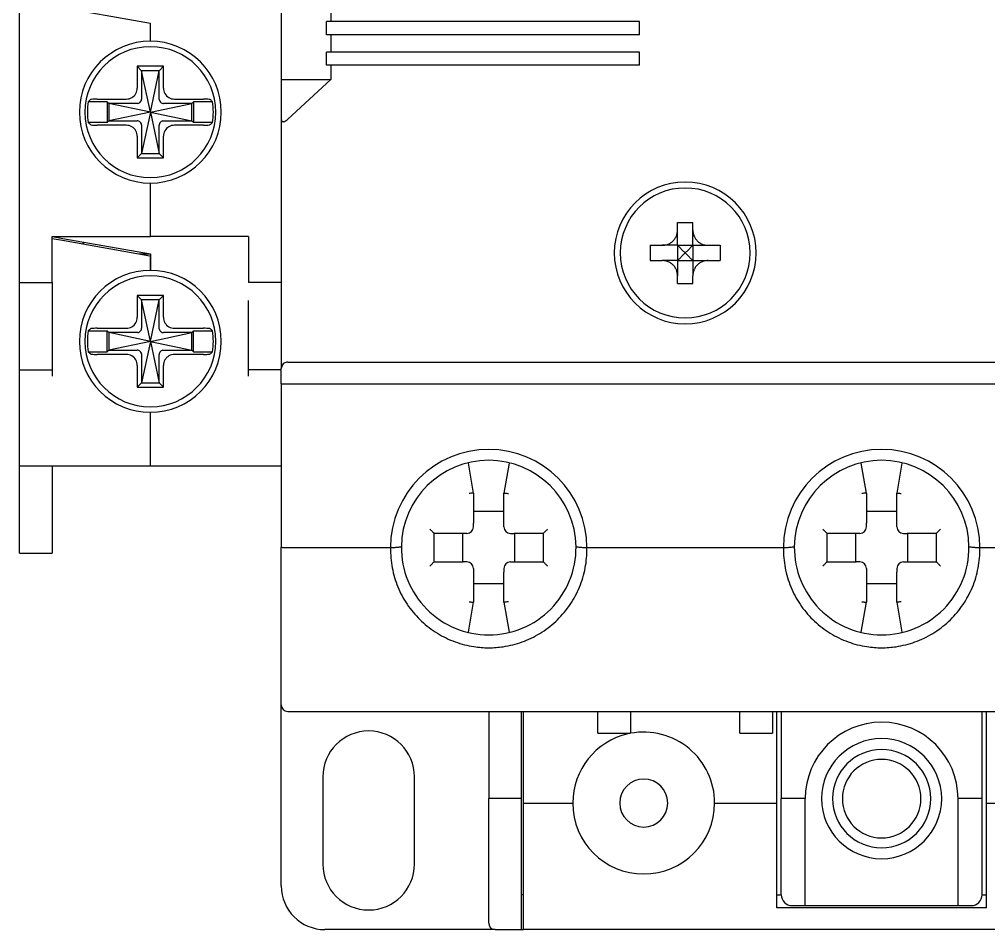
# Model space of a CAD drawing. Header units: millimetres. Extents: x 0 to 3804, y 0 to 2690.
# Drawn here: x 2091.45 to 2135.85, y 1877.71 to 1919.41 of the extents above; entities that cross this region are included whole.
import ezdxf

# ---------------------------------------------------------------- set-up
doc = ezdxf.new("R2010")
doc.units = ezdxf.units.MM
doc.linetypes.add('HIDDEN', pattern=[9.525, 6.35, -3.175])
doc.layers.add('도면층1', color=3, linetype='Continuous')
doc.layers.add('도면층2', color=3, linetype='HIDDEN')

msp = doc.modelspace()

# ---------------------------------------------------------------- linework, layer by layer
at = {"color": 7, "linetype": 'Continuous'}
for p, q in [((2105.711, 1920.105), (2105.711, 1919.305)), ((2119.848, 1919.305), (2105.511, 1919.305)), ((2105.511, 1918.705), (2105.511, 1919.305)), ((2119.848, 1918.705), (2119.848, 1919.305)), ((2119.848, 1918.705), (2105.511, 1918.705)), ((2105.711, 1918.705), (2105.711, 1917.905)), ((2119.848, 1917.905), (2105.511, 1917.905)), ((2105.511, 1917.305), (2105.511, 1917.905)), ((2119.848, 1917.305), (2119.848, 1917.905)), ((2119.848, 1917.305), (2105.511, 1917.305)), ((2105.711, 1917.305), (2105.711, 1916.655)), ((2103.448, 1916.655), (2105.711, 1916.655)), ((2105.711, 1916.655), (2103.748, 1914.834)), ((2121.598, 1910.105), (2122.298, 1910.105)), ((2121.598, 1909.755), (2121.598, 1910.105)), ((2122.298, 1909.755), (2122.298, 1910.105)), ((2121.598, 1909.055), (2121.598, 1909.755)), ((2122.298, 1909.055), (2122.298, 1909.755)), ((2120.348, 1909.055), (2120.898, 1909.055)), ((2120.348, 1909.055), (2120.348, 1908.355)), ((2121.598, 1909.055), (2120.898, 1909.055)), ((2121.598, 1909.055), (2122.298, 1909.055)), ((2121.598, 1909.055), (2121.598, 1908.355)), ((2122.298, 1909.055), (2122.998, 1909.055)), ((2122.298, 1909.055), (2122.298, 1908.355)), ((2122.998, 1909.055), (2123.548, 1909.055)), ((2123.548, 1909.055), (2123.548, 1908.355)), ((2120.348, 1908.355), (2120.898, 1908.355)), ((2121.598, 1908.355), (2120.898, 1908.355)), ((2121.598, 1908.355), (2122.298, 1908.355)), ((2121.598, 1908.355), (2121.598, 1907.655)), ((2122.298, 1908.355), (2122.298, 1907.655)), ((2122.298, 1908.355), (2122.998, 1908.355)), ((2122.998, 1908.355), (2123.548, 1908.355)), ((2121.598, 1907.305), (2121.598, 1907.655)), ((2122.298, 1907.305), (2122.298, 1907.655)), ((2121.598, 1907.305), (2122.298, 1907.305))]:
    msp.add_line(p, q, dxfattribs=at)
for radius, start, end in [(3.25, 0, 180), (2.975, 0, 180), (3.25, 180, 0), (2.975, 180, 0)]:
    msp.add_arc((2121.948, 1908.705), radius, start, end, dxfattribs=at)
for points, knots in [([(2103.448, 1914.834), (2103.448, 1914.813), (2103.452, 1914.775), (2103.485, 1914.726), (2103.543, 1914.714), (2103.607, 1914.732), (2103.678, 1914.773), (2103.724, 1914.812), (2103.748, 1914.834)], [0, 0, 0, 0, 0.062268, 0.1126696, 0.1635, 0.2276367, 0.309919, 0.4079756, 0.4079756, 0.4079756, 0.4079756]), ([(2120.898, 1909.055), (2120.952, 1909.055), (2121.059, 1909.067), (2121.209, 1909.119), (2121.342, 1909.202), (2121.452, 1909.312), (2121.535, 1909.445), (2121.587, 1909.595), (2121.598, 1909.702), (2121.598, 1909.755)], [0, 0, 0, 0, 0.161022, 0.318559, 0.472641, 0.627515, 0.781598, 0.939134, 1.100156, 1.100156, 1.100156, 1.100156]), ([(2122.298, 1909.755), (2122.298, 1909.702), (2122.31, 1909.595), (2122.362, 1909.445), (2122.445, 1909.312), (2122.555, 1909.202), (2122.688, 1909.119), (2122.838, 1909.067), (2122.945, 1909.055), (2122.998, 1909.055)], [0, 0, 0, 0, 0.161022, 0.318559, 0.472641, 0.627515, 0.781598, 0.939134, 1.100156, 1.100156, 1.100156, 1.100156]), ([(2121.598, 1909.055), (2121.636, 1909.017), (2121.714, 1908.94), (2121.83, 1908.823), (2121.909, 1908.745), (2121.948, 1908.705)], [0, 0, 0, 0, 0.1618825, 0.327047, 0.4949747, 0.4949747, 0.4949747, 0.4949747]), ([(2121.948, 1908.705), (2121.988, 1908.745), (2122.066, 1908.823), (2122.183, 1908.94), (2122.26, 1909.017), (2122.298, 1909.055)], [0, 0, 0, 0, 0.1679429, 0.3331074, 0.4949747, 0.4949747, 0.4949747, 0.4949747]), ([(2121.598, 1907.655), (2121.598, 1907.709), (2121.587, 1907.816), (2121.535, 1907.966), (2121.452, 1908.099), (2121.342, 1908.209), (2121.209, 1908.292), (2121.059, 1908.344), (2120.952, 1908.355), (2120.898, 1908.355)], [0, 0, 0, 0, 0.161022, 0.318559, 0.472641, 0.627515, 0.781598, 0.939134, 1.100156, 1.100156, 1.100156, 1.100156]), ([(2121.948, 1908.705), (2121.909, 1908.666), (2121.83, 1908.587), (2121.714, 1908.471), (2121.636, 1908.394), (2121.598, 1908.355)], [0, 0, 0, 0, 0.1679277, 0.3330923, 0.4949747, 0.4949747, 0.4949747, 0.4949747]), ([(2122.298, 1908.355), (2122.26, 1908.394), (2122.183, 1908.471), (2122.066, 1908.587), (2121.988, 1908.666), (2121.948, 1908.705)], [0, 0, 0, 0, 0.1618624, 0.3270268, 0.4949747, 0.4949747, 0.4949747, 0.4949747]), ([(2122.998, 1908.355), (2122.945, 1908.355), (2122.838, 1908.344), (2122.688, 1908.292), (2122.555, 1908.209), (2122.445, 1908.099), (2122.362, 1907.966), (2122.31, 1907.816), (2122.298, 1907.709), (2122.298, 1907.655)], [0, 0, 0, 0, 0.161022, 0.318559, 0.472641, 0.627515, 0.781598, 0.939134, 1.100156, 1.100156, 1.100156, 1.100156])]:
    msp.add_open_spline(points, degree=3, knots=knots, dxfattribs=at)
at = {"layer": '도면층1', "color": 7, "linetype": 'Continuous'}
for p, q in [((2091.448, 1907.355), (2091.448, 1954.055)), ((2103.448, 1942.705), (2103.448, 1918.705)), ((2097.448, 1919.212), (2092.948, 1920.005)), ((2097.448, 1919.212), (2092.948, 1920.005)), ((2097.448, 1918.405), (2097.448, 1919.212)), ((2097.448, 1918.405), (2097.448, 1919.212)), ((2103.448, 1918.705), (2103.448, 1917.032)), ((2097.048, 1917.055), (2096.848, 1917.255)), ((2096.848, 1917.255), (2096.848, 1916.26)), ((2098.048, 1917.255), (2096.848, 1917.255)), ((2097.848, 1917.055), (2098.048, 1917.255)), ((2098.048, 1916.26), (2098.048, 1917.255)), ((2097.448, 1915.155), (2097.048, 1917.055)), ((2097.848, 1917.055), (2097.048, 1917.055)), ((2097.048, 1917.055), (2097.048, 1915.757)), ((2097.448, 1915.155), (2097.848, 1917.055)), ((2097.848, 1915.757), (2097.848, 1917.055)), ((2103.448, 1917.032), (2103.448, 1903.405)), ((2095.468, 1915.635), (2094.602, 1915.635)), ((2095.015, 1915.755), (2096.343, 1915.755)), ((2095.468, 1915.635), (2095.468, 1914.675)), ((2095.548, 1915.555), (2095.468, 1915.635)), ((2097.448, 1915.155), (2095.548, 1915.555)), ((2096.846, 1915.555), (2095.548, 1915.555)), ((2095.548, 1915.555), (2095.548, 1914.755)), ((2097.448, 1915.155), (2099.348, 1915.555)), ((2099.348, 1915.555), (2098.05, 1915.555)), ((2098.553, 1915.755), (2099.882, 1915.755)), ((2099.348, 1915.555), (2099.428, 1915.635)), ((2099.348, 1914.755), (2099.348, 1915.555)), ((2100.294, 1915.635), (2099.428, 1915.635)), ((2099.428, 1915.635), (2099.428, 1914.675)), ((2097.448, 1915.155), (2095.548, 1914.755)), ((2097.448, 1915.155), (2097.048, 1913.255)), ((2097.448, 1915.155), (2097.848, 1913.255)), ((2097.448, 1915.155), (2099.348, 1914.755)), ((2095.468, 1914.675), (2094.602, 1914.675)), ((2096.343, 1914.555), (2095.015, 1914.555)), ((2095.548, 1914.755), (2095.468, 1914.675)), ((2095.548, 1914.755), (2096.846, 1914.755)), ((2097.048, 1914.553), (2097.048, 1913.255)), ((2097.848, 1913.255), (2097.848, 1914.553)), ((2098.05, 1914.755), (2099.348, 1914.755)), ((2099.882, 1914.555), (2098.553, 1914.555)), ((2099.348, 1914.755), (2099.428, 1914.675)), ((2100.294, 1914.675), (2099.428, 1914.675)), ((2096.848, 1914.05), (2096.848, 1913.055)), ((2098.048, 1913.055), (2098.048, 1914.05)), ((2097.048, 1913.255), (2096.848, 1913.055)), ((2097.048, 1913.255), (2097.848, 1913.255)), ((2097.848, 1913.255), (2098.048, 1913.055)), ((2096.848, 1913.055), (2098.048, 1913.055)), ((2097.448, 1909.455), (2097.448, 1911.905)), ((2097.448, 1909.455), (2097.448, 1911.905)), ((2121.598, 1909.755), (2121.598, 1910.105)), ((2121.598, 1910.105), (2122.298, 1910.105)), ((2122.298, 1909.755), (2122.298, 1910.105)), ((2121.598, 1909.055), (2121.598, 1909.755)), ((2122.298, 1909.055), (2122.298, 1909.755)), ((2092.948, 1909.455), (2097.448, 1909.455)), ((2092.948, 1907.355), (2092.948, 1909.455)), ((2093.416, 1909.273), (2092.948, 1909.355)), ((2092.965, 1909.452), (2093.433, 1909.37)), ((2097.431, 1908.565), (2093.416, 1909.273)), ((2093.433, 1909.37), (2097.448, 1908.662)), ((2101.948, 1909.455), (2097.448, 1909.455)), ((2120.348, 1909.055), (2120.348, 1908.355)), ((2120.348, 1909.055), (2120.898, 1909.055)), ((2121.598, 1909.055), (2120.898, 1909.055)), ((2121.598, 1909.055), (2121.598, 1908.355)), ((2121.598, 1909.055), (2122.298, 1909.055)), ((2122.298, 1909.055), (2122.998, 1909.055)), ((2122.298, 1909.055), (2122.298, 1908.355)), ((2122.998, 1909.055), (2123.548, 1909.055)), ((2123.548, 1909.055), (2123.548, 1908.355)), ((2097.448, 1908.655), (2096.918, 1908.655)), ((2097.448, 1908.562), (2097.431, 1908.565)), ((2097.448, 1908.662), (2097.448, 1908.562)), ((2097.448, 1908.562), (2097.448, 1907.905)), ((2097.448, 1907.905), (2097.448, 1908.562)), ((2120.348, 1908.355), (2120.898, 1908.355)), ((2121.598, 1908.355), (2120.898, 1908.355)), ((2121.598, 1908.355), (2121.598, 1907.655)), ((2121.598, 1908.355), (2122.298, 1908.355)), ((2122.298, 1908.355), (2122.998, 1908.355)), ((2122.298, 1908.355), (2122.298, 1907.655)), ((2122.998, 1908.355), (2123.548, 1908.355)), ((2121.598, 1907.305), (2121.598, 1907.655)), ((2122.298, 1907.305), (2122.298, 1907.655)), ((2091.448, 1903.355), (2091.448, 1907.355)), ((2091.448, 1907.355), (2092.948, 1907.355)), ((2092.948, 1907.355), (2092.948, 1903.355)), ((2121.598, 1907.305), (2122.298, 1907.305)), ((2096.848, 1906.755), (2096.848, 1905.76)), ((2097.048, 1906.555), (2096.848, 1906.755)), ((2098.048, 1906.755), (2096.848, 1906.755)), ((2097.448, 1904.655), (2097.048, 1906.555)), ((2097.048, 1906.555), (2097.048, 1905.257)), ((2097.848, 1906.555), (2097.048, 1906.555)), ((2097.448, 1904.655), (2097.848, 1906.555)), ((2097.848, 1906.555), (2098.048, 1906.755)), ((2097.848, 1905.257), (2097.848, 1906.555)), ((2098.048, 1905.76), (2098.048, 1906.755)), ((2095.015, 1905.255), (2096.343, 1905.255)), ((2098.553, 1905.255), (2099.882, 1905.255)), ((2094.602, 1905.135), (2095.468, 1905.135)), ((2095.468, 1904.175), (2095.468, 1905.135)), ((2095.548, 1905.055), (2095.468, 1905.135)), ((2097.448, 1904.655), (2095.548, 1905.055)), ((2096.846, 1905.055), (2095.548, 1905.055)), ((2095.548, 1905.055), (2095.548, 1904.255)), ((2097.448, 1904.655), (2099.348, 1905.055)), ((2099.348, 1905.055), (2098.05, 1905.055)), ((2099.348, 1905.055), (2099.428, 1905.135)), ((2099.348, 1904.255), (2099.348, 1905.055)), ((2099.428, 1905.135), (2100.294, 1905.135)), ((2099.428, 1904.175), (2099.428, 1905.135)), ((2097.448, 1904.655), (2095.548, 1904.255)), ((2097.448, 1904.655), (2097.048, 1902.755)), ((2097.448, 1904.655), (2097.848, 1902.755)), ((2097.448, 1904.655), (2099.348, 1904.255)), ((2094.602, 1904.175), (2095.468, 1904.175)), ((2096.343, 1904.055), (2095.015, 1904.055)), ((2095.548, 1904.255), (2095.468, 1904.175)), ((2095.548, 1904.255), (2096.846, 1904.255)), ((2097.048, 1904.053), (2097.048, 1902.755)), ((2097.848, 1902.755), (2097.848, 1904.053)), ((2098.05, 1904.255), (2099.348, 1904.255)), ((2099.882, 1904.055), (2098.553, 1904.055)), ((2099.348, 1904.255), (2099.428, 1904.175)), ((2099.428, 1904.175), (2100.294, 1904.175)), ((2096.848, 1903.55), (2096.848, 1902.555)), ((2098.048, 1902.555), (2098.048, 1903.55)), ((2103.748, 1903.705), (2158.148, 1903.705)), ((2091.448, 1903.355), (2092.948, 1903.355)), ((2091.448, 1903.055), (2091.448, 1903.355)), ((2091.448, 1898.955), (2091.448, 1903.055)), ((2092.948, 1903.355), (2092.948, 1903.055)), ((2103.448, 1902.705), (2103.448, 1903.405)), ((2097.048, 1902.755), (2096.848, 1902.555)), ((2096.848, 1902.555), (2098.048, 1902.555)), ((2097.048, 1902.755), (2097.848, 1902.755)), ((2097.848, 1902.755), (2098.048, 1902.555)), ((2103.448, 1902.705), (2158.448, 1902.705)), ((2103.448, 1902.705), (2103.448, 1895.232)), ((2097.448, 1898.955), (2097.448, 1901.405)), ((2097.448, 1898.955), (2097.448, 1901.405)), ((2112.248, 1897.705), (2112.017, 1899.081)), ((2113.88, 1899.081), (2113.648, 1897.705)), ((2130.248, 1897.705), (2130.017, 1899.081)), ((2131.88, 1899.081), (2131.648, 1897.705)), ((2091.448, 1894.955), (2091.448, 1898.955)), ((2091.448, 1898.955), (2092.948, 1898.955)), ((2092.948, 1898.955), (2092.948, 1894.955)), ((2092.948, 1898.955), (2097.448, 1898.955)), ((2097.448, 1898.955), (2103.448, 1898.955)), ((2112.248, 1897.705), (2112.248, 1896.326)), ((2112.248, 1897.705), (2112.248, 1896.326)), ((2113.648, 1896.326), (2113.648, 1897.705)), ((2113.648, 1896.326), (2113.648, 1897.705)), ((2130.248, 1897.705), (2130.248, 1896.326)), ((2130.248, 1897.705), (2130.248, 1896.326)), ((2131.648, 1896.326), (2131.648, 1897.705)), ((2131.648, 1896.326), (2131.648, 1897.705)), ((2113.648, 1896.855), (2112.248, 1896.855)), ((2131.648, 1896.855), (2130.248, 1896.855)), ((2112.248, 1896.155), (2112.248, 1896.326)), ((2113.648, 1896.155), (2113.648, 1896.326)), ((2130.248, 1896.155), (2130.248, 1896.326)), ((2131.648, 1896.155), (2131.648, 1896.326)), ((2111.778, 1895.855), (2110.448, 1895.855)), ((2111.778, 1895.855), (2110.448, 1895.855)), ((2110.448, 1894.555), (2110.448, 1895.855)), ((2111.748, 1895.855), (2111.748, 1894.555)), ((2111.948, 1895.855), (2111.778, 1895.855)), ((2113.948, 1895.855), (2114.119, 1895.855)), ((2115.448, 1895.855), (2114.119, 1895.855)), ((2115.448, 1895.855), (2114.119, 1895.855)), ((2114.148, 1894.555), (2114.148, 1895.855)), ((2115.448, 1895.855), (2115.448, 1894.555)), ((2129.778, 1895.855), (2128.448, 1895.855)), ((2129.778, 1895.855), (2128.448, 1895.855)), ((2128.448, 1894.555), (2128.448, 1895.855)), ((2129.748, 1895.855), (2129.748, 1894.555)), ((2129.948, 1895.855), (2129.778, 1895.855)), ((2131.948, 1895.855), (2132.119, 1895.855)), ((2133.448, 1895.855), (2132.119, 1895.855)), ((2133.448, 1895.855), (2132.119, 1895.855)), ((2132.148, 1894.555), (2132.148, 1895.855)), ((2133.448, 1895.855), (2133.448, 1894.555)), ((2103.448, 1888.005), (2103.448, 1895.232)), ((2103.448, 1888.005), (2103.448, 1895.232)), ((2103.748, 1895.205), (2108.448, 1895.205)), ((2117.448, 1895.205), (2126.448, 1895.205)), ((2135.448, 1895.205), (2144.448, 1895.205)), ((2091.448, 1894.955), (2092.948, 1894.955)), ((2110.448, 1894.555), (2111.778, 1894.555)), ((2110.448, 1894.555), (2111.778, 1894.555)), ((2111.948, 1894.555), (2111.778, 1894.555)), ((2113.948, 1894.555), (2114.119, 1894.555)), ((2114.119, 1894.555), (2115.448, 1894.555)), ((2114.119, 1894.555), (2115.448, 1894.555)), ((2128.448, 1894.555), (2129.778, 1894.555)), ((2128.448, 1894.555), (2129.778, 1894.555)), ((2129.948, 1894.555), (2129.778, 1894.555)), ((2131.948, 1894.555), (2132.119, 1894.555)), ((2132.119, 1894.555), (2133.448, 1894.555)), ((2132.119, 1894.555), (2133.448, 1894.555)), ((2112.248, 1894.255), (2112.248, 1894.085)), ((2113.648, 1894.255), (2113.648, 1894.085)), ((2130.248, 1894.255), (2130.248, 1894.085)), ((2131.648, 1894.255), (2131.648, 1894.085)), ((2112.248, 1894.085), (2112.248, 1892.705)), ((2112.248, 1894.085), (2112.248, 1892.705)), ((2113.648, 1892.705), (2113.648, 1894.085)), ((2113.648, 1892.705), (2113.648, 1894.085)), ((2130.248, 1894.085), (2130.248, 1892.705)), ((2130.248, 1894.085), (2130.248, 1892.705)), ((2131.648, 1892.705), (2131.648, 1894.085)), ((2131.648, 1892.705), (2131.648, 1894.085)), ((2112.248, 1893.555), (2113.648, 1893.555)), ((2130.248, 1893.555), (2131.648, 1893.555)), ((2112.017, 1891.33), (2112.248, 1892.705)), ((2113.648, 1892.705), (2113.88, 1891.33)), ((2130.017, 1891.33), (2130.248, 1892.705)), ((2131.648, 1892.705), (2131.88, 1891.33)), ((2103.448, 1879.705), (2103.448, 1888.005)), ((2103.748, 1887.705), (2158.148, 1887.705)), ((2112.948, 1887.705), (2112.948, 1883.705)), ((2114.448, 1883.705), (2114.448, 1887.705)), ((2114.548, 1883.705), (2114.548, 1887.705)), ((2117.948, 1886.705), (2117.948, 1887.705)), ((2119.448, 1887.705), (2119.448, 1886.705)), ((2124.448, 1886.705), (2124.448, 1887.705)), ((2125.948, 1887.705), (2125.948, 1886.705)), ((2126.148, 1883.505), (2126.148, 1887.705)), ((2126.348, 1887.705), (2126.348, 1883.705)), ((2135.548, 1883.705), (2135.548, 1887.705)), ((2135.748, 1883.505), (2135.748, 1887.705)), ((2117.948, 1886.705), (2119.448, 1886.705)), ((2124.448, 1886.705), (2125.948, 1886.705)), ((2105.348, 1884.705), (2105.348, 1880.705)), ((2109.548, 1880.705), (2109.548, 1884.705)), ((2112.948, 1878.005), (2112.948, 1883.705)), ((2114.448, 1883.705), (2112.948, 1883.705)), ((2114.448, 1883.505), (2114.448, 1883.705)), ((2114.448, 1877.705), (2114.448, 1883.505)), ((2114.548, 1883.505), (2114.548, 1883.705)), ((2114.548, 1877.705), (2114.548, 1883.505)), ((2114.548, 1883.505), (2116.798, 1883.505)), ((2123.298, 1883.505), (2126.148, 1883.505)), ((2126.148, 1878.705), (2126.148, 1883.505)), ((2126.348, 1879.305), (2126.348, 1883.705)), ((2127.448, 1883.705), (2126.348, 1883.705)), ((2127.448, 1878.805), (2127.448, 1883.705)), ((2135.548, 1883.705), (2134.448, 1883.705)), ((2134.448, 1878.805), (2134.448, 1883.705)), ((2135.548, 1879.305), (2135.548, 1883.705)), ((2135.748, 1878.705), (2135.748, 1883.505)), ((2135.748, 1883.505), (2138.598, 1883.505)), ((2114.548, 1879.305), (2114.448, 1879.305)), ((2126.148, 1879.305), (2126.348, 1879.305)), ((2135.548, 1879.305), (2135.748, 1879.305)), ((2126.848, 1878.705), (2126.148, 1878.705)), ((2126.848, 1878.805), (2127.448, 1878.805)), ((2127.448, 1878.705), (2126.848, 1878.705)), ((2127.448, 1878.805), (2134.448, 1878.805)), ((2134.448, 1878.705), (2127.448, 1878.705)), ((2134.448, 1878.805), (2135.048, 1878.805)), ((2135.048, 1878.705), (2134.448, 1878.705)), ((2135.748, 1878.705), (2135.048, 1878.705)), ((2113.248, 1877.705), (2105.448, 1877.705)), ((2113.248, 1877.705), (2114.448, 1877.705)), ((2114.448, 1877.705), (2114.548, 1877.705)), ((2147.348, 1877.705), (2114.548, 1877.705))]:
    msp.add_line(p, q, dxfattribs=at)
for centre, radius, start, end in [((2097.448, 1915.155), 3.25, 90, 270), ((2097.448, 1915.155), 3, 0, 180), ((2097.448, 1915.155), 3.25, 270, 90), ((2097.448, 1915.155), 2.886, 170.427, 180), ((2097.448, 1915.155), 2.886, 0, 9.573), ((2097.448, 1915.155), 3, 180, 0), ((2097.448, 1915.155), 2.886, 180, 189.573), ((2097.448, 1915.155), 2.886, 350.427, 0), ((2093.948, 1909.392), 0.5, 324.6211, 337.1222), ((2097.448, 1904.655), 3.25, 90, 270), ((2097.448, 1904.655), 3.25, 270, 90), ((2097.448, 1904.655), 3, 0, 180), ((2097.448, 1904.655), 2.886, 170.427, 180), ((2097.448, 1904.655), 2.886, 0, 9.573), ((2097.448, 1904.655), 3, 180, 0), ((2097.448, 1904.655), 2.886, 180, 189.573), ((2097.448, 1904.655), 2.886, 350.427, 0), ((2112.948, 1895.205), 4.5, 0, 180), ((2130.948, 1895.205), 4.5, 0, 180), ((2112.948, 1895.205), 4, 90, 179.4428), ((2112.948, 1895.205), 4, 0.5582, 90), ((2130.948, 1895.205), 4, 90, 179.4428), ((2130.948, 1895.205), 4, 0.5582, 90), ((2111.948, 1896.155), 0.3, 270, 0), ((2111.948, 1896.155), 0.3, 270, 0), ((2113.948, 1896.155), 0.3, 180, 270), ((2113.948, 1896.155), 0.3, 180, 270), ((2129.948, 1896.155), 0.3, 270, 0), ((2129.948, 1896.155), 0.3, 270, 0), ((2131.948, 1896.155), 0.3, 180, 270), ((2131.948, 1896.155), 0.3, 180, 270), ((2112.948, 1895.205), 4, 179.4428, 270), ((2112.948, 1895.205), 4, 270, 0.5582), ((2130.948, 1895.205), 4, 179.4428, 270), ((2130.948, 1895.205), 4, 270, 0.5582), ((2111.948, 1894.255), 0.3, 0, 90), ((2111.948, 1894.255), 0.3, 0, 90), ((2113.948, 1894.255), 0.3, 90, 180), ((2113.948, 1894.255), 0.3, 90, 180), ((2129.948, 1894.255), 0.3, 0, 90), ((2129.948, 1894.255), 0.3, 0, 90), ((2131.948, 1894.255), 0.3, 90, 180), ((2131.948, 1894.255), 0.3, 90, 180), ((2103.748, 1888.005), 0.3, 180, 270), ((2130.948, 1883.705), 3.5, 0, 180), ((2107.448, 1884.705), 2.1, 0, 180), ((2120.048, 1883.505), 3.25, 102.8571, 180), ((2120.048, 1883.505), 3.25, 100.6423, 102.8571), ((2120.048, 1883.505), 3.25, 0, 100.6423), ((2130.948, 1883.705), 2.75, 0, 180), ((2130.948, 1883.705), 2.25, 0, 180), ((2130.948, 1883.705), 1.8, 0, 180), ((2120.048, 1883.505), 1.1, 0, 180), ((2120.048, 1883.505), 3.25, 180, 0), ((2120.048, 1883.505), 1.1, 180, 0), ((2130.948, 1883.705), 2.75, 180, 0), ((2130.948, 1883.705), 2.25, 180, 0), ((2130.948, 1883.705), 1.8, 180, 0), ((2107.448, 1880.705), 2.1, 180, 0), ((2105.448, 1879.705), 2, 180, 270), ((2126.848, 1879.305), 0.5, 180, 270), ((2135.048, 1879.305), 0.5, 270, 0), ((2113.248, 1878.005), 0.3, 180, 270)]:
    msp.add_arc(centre, radius, start, end, dxfattribs=at)
for points, knots in [([(2096.343, 1915.755), (2096.431, 1915.755), (2096.609, 1915.8), (2096.803, 1915.994), (2096.848, 1916.172), (2096.848, 1916.26)], [0, 0, 0, 0, 0.2633827, 0.5223901, 0.7862196, 0.7862196, 0.7862196, 0.7862196]), ([(2098.048, 1916.26), (2098.048, 1916.172), (2098.093, 1915.994), (2098.287, 1915.8), (2098.465, 1915.755), (2098.553, 1915.755)], [0, 0, 0, 0, 0.2633387, 0.5224242, 0.7862196, 0.7862196, 0.7862196, 0.7862196]), ([(2094.702, 1915.728), (2094.691, 1915.718), (2094.669, 1915.697), (2094.635, 1915.666), (2094.613, 1915.646), (2094.602, 1915.635)], [0, 0, 0, 0, 0.0455378, 0.0909437, 0.1362268, 0.1362268, 0.1362268, 0.1362268]), ([(2095.015, 1915.755), (2094.966, 1915.755), (2094.877, 1915.755), (2094.777, 1915.742), (2094.715, 1915.74), (2094.702, 1915.728)], [0, 0, 0, 0, 0.1476378, 0.2614907, 0.3149616, 0.3149616, 0.3149616, 0.3149616]), ([(2096.871, 1915.557), (2096.868, 1915.557), (2096.863, 1915.556), (2096.855, 1915.555), (2096.849, 1915.555), (2096.846, 1915.555)], [0, 0, 0, 0, 0.00795294, 0.0160539, 0.02427723, 0.02427723, 0.02427723, 0.02427723]), ([(2096.871, 1915.557), (2096.899, 1915.561), (2096.957, 1915.583), (2097.02, 1915.647), (2097.043, 1915.704), (2097.047, 1915.733)], [0, 0, 0, 0, 0.0874412, 0.1770622, 0.2645034, 0.2645034, 0.2645034, 0.2645034]), ([(2097.047, 1915.733), (2097.047, 1915.736), (2097.048, 1915.741), (2097.048, 1915.749), (2097.048, 1915.755), (2097.048, 1915.757)], [0, 0, 0, 0, 0.00795294, 0.0160539, 0.02427723, 0.02427723, 0.02427723, 0.02427723]), ([(2097.85, 1915.733), (2097.85, 1915.736), (2097.849, 1915.741), (2097.848, 1915.749), (2097.848, 1915.755), (2097.848, 1915.757)], [0, 0, 0, 0, 0.00795294, 0.0160539, 0.02427723, 0.02427723, 0.02427723, 0.02427723]), ([(2097.85, 1915.733), (2097.854, 1915.704), (2097.876, 1915.647), (2097.94, 1915.583), (2097.997, 1915.561), (2098.026, 1915.557)], [0, 0, 0, 0, 0.0874412, 0.1770622, 0.2645034, 0.2645034, 0.2645034, 0.2645034]), ([(2098.026, 1915.557), (2098.029, 1915.557), (2098.034, 1915.556), (2098.042, 1915.555), (2098.048, 1915.555), (2098.05, 1915.555)], [0, 0, 0, 0, 0.00795294, 0.01605389, 0.02427723, 0.02427723, 0.02427723, 0.02427723]), ([(2100.194, 1915.728), (2100.181, 1915.74), (2100.12, 1915.742), (2100.02, 1915.755), (2099.931, 1915.755), (2099.882, 1915.755)], [0, 0, 0, 0, 0.0534709, 0.1673238, 0.3149616, 0.3149616, 0.3149616, 0.3149616]), ([(2100.294, 1915.635), (2100.283, 1915.646), (2100.261, 1915.666), (2100.228, 1915.697), (2100.206, 1915.718), (2100.194, 1915.728)], [0, 0, 0, 0, 0.0452818, 0.0906877, 0.1362268, 0.1362268, 0.1362268, 0.1362268]), ([(2094.602, 1914.675), (2094.613, 1914.665), (2094.635, 1914.644), (2094.669, 1914.613), (2094.691, 1914.593), (2094.702, 1914.583)], [0, 0, 0, 0, 0.0452818, 0.0906877, 0.1362268, 0.1362268, 0.1362268, 0.1362268]), ([(2094.702, 1914.583), (2094.715, 1914.571), (2094.777, 1914.569), (2094.877, 1914.555), (2094.966, 1914.555), (2095.015, 1914.555)], [0, 0, 0, 0, 0.0534709, 0.1673238, 0.3149616, 0.3149616, 0.3149616, 0.3149616]), ([(2096.848, 1914.05), (2096.848, 1914.138), (2096.803, 1914.316), (2096.61, 1914.51), (2096.431, 1914.555), (2096.343, 1914.555)], [0, 0, 0, 0, 0.2633384, 0.5224244, 0.7862196, 0.7862196, 0.7862196, 0.7862196]), ([(2096.871, 1914.754), (2096.868, 1914.754), (2096.863, 1914.755), (2096.855, 1914.755), (2096.849, 1914.755), (2096.846, 1914.755)], [0, 0, 0, 0, 0.00795294, 0.0160539, 0.02427723, 0.02427723, 0.02427723, 0.02427723]), ([(2097.047, 1914.578), (2097.043, 1914.606), (2097.02, 1914.664), (2096.957, 1914.727), (2096.899, 1914.75), (2096.871, 1914.754)], [0, 0, 0, 0, 0.0874412, 0.1770622, 0.2645034, 0.2645034, 0.2645034, 0.2645034]), ([(2097.047, 1914.578), (2097.047, 1914.575), (2097.048, 1914.57), (2097.048, 1914.562), (2097.048, 1914.556), (2097.048, 1914.553)], [0, 0, 0, 0, 0.00795294, 0.0160539, 0.02427723, 0.02427723, 0.02427723, 0.02427723]), ([(2097.85, 1914.578), (2097.85, 1914.575), (2097.849, 1914.57), (2097.848, 1914.562), (2097.848, 1914.556), (2097.848, 1914.553)], [0, 0, 0, 0, 0.00795294, 0.0160539, 0.02427723, 0.02427723, 0.02427723, 0.02427723]), ([(2098.026, 1914.754), (2097.997, 1914.75), (2097.94, 1914.727), (2097.876, 1914.664), (2097.854, 1914.606), (2097.85, 1914.578)], [0, 0, 0, 0, 0.0874412, 0.1770622, 0.2645034, 0.2645034, 0.2645034, 0.2645034]), ([(2098.026, 1914.754), (2098.029, 1914.754), (2098.034, 1914.755), (2098.042, 1914.755), (2098.048, 1914.755), (2098.05, 1914.755)], [0, 0, 0, 0, 0.00795294, 0.01605389, 0.02427723, 0.02427723, 0.02427723, 0.02427723]), ([(2098.553, 1914.555), (2098.465, 1914.555), (2098.287, 1914.51), (2098.093, 1914.317), (2098.048, 1914.138), (2098.048, 1914.05)], [0, 0, 0, 0, 0.2632905, 0.5224615, 0.7862195, 0.7862195, 0.7862195, 0.7862195]), ([(2099.882, 1914.555), (2099.931, 1914.555), (2100.02, 1914.555), (2100.12, 1914.569), (2100.181, 1914.571), (2100.194, 1914.583)], [0, 0, 0, 0, 0.1476378, 0.2614907, 0.3149616, 0.3149616, 0.3149616, 0.3149616]), ([(2100.194, 1914.583), (2100.206, 1914.593), (2100.228, 1914.613), (2100.261, 1914.644), (2100.283, 1914.665), (2100.294, 1914.675)], [0, 0, 0, 0, 0.0455378, 0.0909437, 0.1362268, 0.1362268, 0.1362268, 0.1362268]), ([(2120.898, 1909.055), (2120.952, 1909.055), (2121.059, 1909.067), (2121.209, 1909.119), (2121.342, 1909.202), (2121.452, 1909.312), (2121.535, 1909.445), (2121.587, 1909.595), (2121.598, 1909.702), (2121.598, 1909.755)], [0, 0, 0, 0, 0.161022, 0.318559, 0.472641, 0.627515, 0.781598, 0.939134, 1.100156, 1.100156, 1.100156, 1.100156]), ([(2122.298, 1909.755), (2122.298, 1909.702), (2122.31, 1909.595), (2122.362, 1909.445), (2122.445, 1909.312), (2122.555, 1909.202), (2122.688, 1909.119), (2122.838, 1909.067), (2122.945, 1909.055), (2122.998, 1909.055)], [0, 0, 0, 0, 0.161022, 0.318559, 0.472641, 0.627515, 0.781598, 0.939134, 1.100156, 1.100156, 1.100156, 1.100156]), ([(2121.598, 1909.055), (2121.636, 1909.017), (2121.714, 1908.94), (2121.83, 1908.823), (2121.909, 1908.745), (2121.948, 1908.705)], [0, 0, 0, 0, 0.1618825, 0.327047, 0.4949747, 0.4949747, 0.4949747, 0.4949747]), ([(2121.948, 1908.705), (2121.988, 1908.745), (2122.066, 1908.823), (2122.183, 1908.94), (2122.26, 1909.017), (2122.298, 1909.055)], [0, 0, 0, 0, 0.1679429, 0.3331074, 0.4949747, 0.4949747, 0.4949747, 0.4949747]), ([(2121.598, 1907.655), (2121.598, 1907.709), (2121.587, 1907.816), (2121.535, 1907.966), (2121.452, 1908.099), (2121.342, 1908.209), (2121.209, 1908.292), (2121.059, 1908.344), (2120.952, 1908.355), (2120.898, 1908.355)], [0, 0, 0, 0, 0.161022, 0.318559, 0.472641, 0.627515, 0.781598, 0.939134, 1.100156, 1.100156, 1.100156, 1.100156]), ([(2121.948, 1908.705), (2121.909, 1908.666), (2121.83, 1908.587), (2121.714, 1908.471), (2121.636, 1908.394), (2121.598, 1908.355)], [0, 0, 0, 0, 0.1679277, 0.3330923, 0.4949747, 0.4949747, 0.4949747, 0.4949747]), ([(2122.298, 1908.355), (2122.26, 1908.394), (2122.183, 1908.471), (2122.066, 1908.587), (2121.988, 1908.666), (2121.948, 1908.705)], [0, 0, 0, 0, 0.1618624, 0.3270268, 0.4949747, 0.4949747, 0.4949747, 0.4949747]), ([(2122.998, 1908.355), (2122.945, 1908.355), (2122.838, 1908.344), (2122.688, 1908.292), (2122.555, 1908.209), (2122.445, 1908.099), (2122.362, 1907.966), (2122.31, 1907.816), (2122.298, 1907.709), (2122.298, 1907.655)], [0, 0, 0, 0, 0.161022, 0.318558, 0.472641, 0.627515, 0.781598, 0.939134, 1.100156, 1.100156, 1.100156, 1.100156]), ([(2096.343, 1905.255), (2096.431, 1905.255), (2096.609, 1905.3), (2096.803, 1905.494), (2096.848, 1905.672), (2096.848, 1905.76)], [0, 0, 0, 0, 0.2632905, 0.5224615, 0.7862195, 0.7862195, 0.7862195, 0.7862195]), ([(2098.048, 1905.76), (2098.048, 1905.672), (2098.093, 1905.494), (2098.287, 1905.3), (2098.465, 1905.255), (2098.553, 1905.255)], [0, 0, 0, 0, 0.2633384, 0.5224244, 0.7862196, 0.7862196, 0.7862196, 0.7862196]), ([(2094.702, 1905.228), (2094.691, 1905.218), (2094.669, 1905.197), (2094.635, 1905.166), (2094.613, 1905.146), (2094.602, 1905.135)], [0, 0, 0, 0, 0.0455378, 0.0909437, 0.1362268, 0.1362268, 0.1362268, 0.1362268]), ([(2095.015, 1905.255), (2094.966, 1905.255), (2094.877, 1905.255), (2094.777, 1905.242), (2094.715, 1905.24), (2094.702, 1905.228)], [0, 0, 0, 0, 0.1476378, 0.2614907, 0.3149616, 0.3149616, 0.3149616, 0.3149616]), ([(2096.871, 1905.057), (2096.899, 1905.061), (2096.957, 1905.083), (2097.02, 1905.147), (2097.043, 1905.204), (2097.047, 1905.233)], [0, 0, 0, 0, 0.0874412, 0.1770622, 0.2645034, 0.2645034, 0.2645034, 0.2645034]), ([(2097.047, 1905.233), (2097.047, 1905.236), (2097.048, 1905.241), (2097.048, 1905.249), (2097.048, 1905.255), (2097.048, 1905.257)], [0, 0, 0, 0, 0.00795294, 0.0160539, 0.02427723, 0.02427723, 0.02427723, 0.02427723]), ([(2097.85, 1905.233), (2097.85, 1905.236), (2097.849, 1905.241), (2097.848, 1905.249), (2097.848, 1905.255), (2097.848, 1905.257)], [0, 0, 0, 0, 0.00795294, 0.0160539, 0.02427723, 0.02427723, 0.02427723, 0.02427723]), ([(2097.85, 1905.233), (2097.854, 1905.204), (2097.876, 1905.147), (2097.94, 1905.083), (2097.997, 1905.061), (2098.026, 1905.057)], [0, 0, 0, 0, 0.0874412, 0.1770622, 0.2645034, 0.2645034, 0.2645034, 0.2645034]), ([(2100.194, 1905.228), (2100.181, 1905.24), (2100.12, 1905.242), (2100.02, 1905.255), (2099.931, 1905.255), (2099.882, 1905.255)], [0, 0, 0, 0, 0.0534709, 0.1673238, 0.3149616, 0.3149616, 0.3149616, 0.3149616]), ([(2100.294, 1905.135), (2100.283, 1905.146), (2100.261, 1905.166), (2100.228, 1905.197), (2100.206, 1905.218), (2100.194, 1905.228)], [0, 0, 0, 0, 0.0452818, 0.0906877, 0.1362268, 0.1362268, 0.1362268, 0.1362268]), ([(2096.871, 1905.057), (2096.868, 1905.057), (2096.863, 1905.056), (2096.855, 1905.055), (2096.849, 1905.055), (2096.846, 1905.055)], [0, 0, 0, 0, 0.00795294, 0.0160539, 0.02427723, 0.02427723, 0.02427723, 0.02427723]), ([(2098.026, 1905.057), (2098.029, 1905.057), (2098.034, 1905.056), (2098.042, 1905.055), (2098.048, 1905.055), (2098.05, 1905.055)], [0, 0, 0, 0, 0.00795294, 0.01605389, 0.02427723, 0.02427723, 0.02427723, 0.02427723]), ([(2094.602, 1904.175), (2094.613, 1904.165), (2094.635, 1904.144), (2094.669, 1904.113), (2094.691, 1904.093), (2094.702, 1904.083)], [0, 0, 0, 0, 0.0452818, 0.0906877, 0.1362268, 0.1362268, 0.1362268, 0.1362268]), ([(2094.702, 1904.083), (2094.715, 1904.071), (2094.777, 1904.069), (2094.877, 1904.055), (2094.966, 1904.055), (2095.015, 1904.055)], [0, 0, 0, 0, 0.0534709, 0.1673238, 0.3149616, 0.3149616, 0.3149616, 0.3149616]), ([(2096.848, 1903.55), (2096.848, 1903.638), (2096.803, 1903.816), (2096.61, 1904.01), (2096.431, 1904.055), (2096.343, 1904.055)], [0, 0, 0, 0, 0.2633387, 0.5224242, 0.7862196, 0.7862196, 0.7862196, 0.7862196]), ([(2096.871, 1904.254), (2096.868, 1904.254), (2096.863, 1904.255), (2096.855, 1904.255), (2096.849, 1904.255), (2096.846, 1904.255)], [0, 0, 0, 0, 0.00795294, 0.0160539, 0.02427723, 0.02427723, 0.02427723, 0.02427723]), ([(2097.047, 1904.078), (2097.043, 1904.106), (2097.02, 1904.164), (2096.957, 1904.227), (2096.899, 1904.25), (2096.871, 1904.254)], [0, 0, 0, 0, 0.0874412, 0.1770622, 0.2645034, 0.2645034, 0.2645034, 0.2645034]), ([(2097.047, 1904.078), (2097.047, 1904.075), (2097.048, 1904.07), (2097.048, 1904.062), (2097.048, 1904.056), (2097.048, 1904.053)], [0, 0, 0, 0, 0.00795294, 0.0160539, 0.02427723, 0.02427723, 0.02427723, 0.02427723]), ([(2097.85, 1904.078), (2097.85, 1904.075), (2097.849, 1904.07), (2097.848, 1904.062), (2097.848, 1904.056), (2097.848, 1904.053)], [0, 0, 0, 0, 0.00795294, 0.0160539, 0.02427723, 0.02427723, 0.02427723, 0.02427723]), ([(2098.026, 1904.254), (2097.997, 1904.25), (2097.94, 1904.227), (2097.876, 1904.164), (2097.854, 1904.106), (2097.85, 1904.078)], [0, 0, 0, 0, 0.0874412, 0.1770622, 0.2645034, 0.2645034, 0.2645034, 0.2645034]), ([(2098.026, 1904.254), (2098.029, 1904.254), (2098.034, 1904.255), (2098.042, 1904.255), (2098.048, 1904.255), (2098.05, 1904.255)], [0, 0, 0, 0, 0.00795294, 0.01605389, 0.02427723, 0.02427723, 0.02427723, 0.02427723]), ([(2098.553, 1904.055), (2098.465, 1904.055), (2098.287, 1904.01), (2098.093, 1903.817), (2098.048, 1903.638), (2098.048, 1903.55)], [0, 0, 0, 0, 0.2633827, 0.5223901, 0.7862196, 0.7862196, 0.7862196, 0.7862196]), ([(2099.882, 1904.055), (2099.931, 1904.055), (2100.02, 1904.055), (2100.12, 1904.069), (2100.181, 1904.071), (2100.194, 1904.083)], [0, 0, 0, 0, 0.1476378, 0.2614907, 0.3149616, 0.3149616, 0.3149616, 0.3149616]), ([(2100.194, 1904.083), (2100.206, 1904.093), (2100.228, 1904.113), (2100.261, 1904.144), (2100.283, 1904.165), (2100.294, 1904.175)], [0, 0, 0, 0, 0.0455378, 0.0909437, 0.1362268, 0.1362268, 0.1362268, 0.1362268]), ([(2103.748, 1903.705), (2103.717, 1903.705), (2103.655, 1903.696), (2103.571, 1903.653), (2103.504, 1903.588), (2103.459, 1903.503), (2103.448, 1903.438), (2103.448, 1903.405)], [0, 0, 0, 0, 0.0931303, 0.1862659, 0.2768279, 0.3704977, 0.4692985, 0.4692985, 0.4692985, 0.4692985]), ([(2112.248, 1897.705), (2112.243, 1897.705), (2112.224, 1897.703), (2112.182, 1897.7), (2112.121, 1897.695), (2112.074, 1897.691), (2112.048, 1897.689)], [0, 0, 0, 0, 0.0153317, 0.058919, 0.1240255, 0.2006966, 0.2006966, 0.2006966, 0.2006966]), ([(2113.648, 1897.705), (2113.653, 1897.705), (2113.673, 1897.703), (2113.714, 1897.7), (2113.776, 1897.695), (2113.823, 1897.691), (2113.848, 1897.689)], [0, 0, 0, 0, 0.0153317, 0.058919, 0.1240255, 0.2006966, 0.2006966, 0.2006966, 0.2006966]), ([(2130.248, 1897.705), (2130.243, 1897.705), (2130.224, 1897.703), (2130.182, 1897.7), (2130.121, 1897.695), (2130.074, 1897.691), (2130.048, 1897.689)], [0, 0, 0, 0, 0.0153317, 0.058919, 0.1240255, 0.2006966, 0.2006966, 0.2006966, 0.2006966]), ([(2131.648, 1897.705), (2131.653, 1897.705), (2131.673, 1897.703), (2131.714, 1897.7), (2131.776, 1897.695), (2131.823, 1897.691), (2131.848, 1897.689)], [0, 0, 0, 0, 0.0153317, 0.058919, 0.1240255, 0.2006966, 0.2006966, 0.2006966, 0.2006966]), ([(2110.448, 1895.855), (2110.445, 1895.859), (2110.433, 1895.871), (2110.409, 1895.895), (2110.374, 1895.929), (2110.334, 1895.969), (2110.292, 1896.012), (2110.263, 1896.041), (2110.248, 1896.055)], [0, 0, 0, 0, 0.0149643, 0.0517887, 0.1018339, 0.1596822, 0.2213271, 0.2828427, 0.2828427, 0.2828427, 0.2828427]), ([(2115.648, 1896.055), (2115.634, 1896.041), (2115.605, 1896.012), (2115.562, 1895.969), (2115.522, 1895.929), (2115.488, 1895.895), (2115.464, 1895.871), (2115.452, 1895.859), (2115.448, 1895.855)], [0, 0, 0, 0, 0.0615156, 0.1231606, 0.1810088, 0.231054, 0.2678784, 0.2828427, 0.2828427, 0.2828427, 0.2828427]), ([(2128.448, 1895.855), (2128.445, 1895.859), (2128.433, 1895.871), (2128.409, 1895.895), (2128.374, 1895.929), (2128.334, 1895.969), (2128.292, 1896.012), (2128.263, 1896.041), (2128.248, 1896.055)], [0, 0, 0, 0, 0.0149643, 0.0517887, 0.1018339, 0.1596822, 0.2213271, 0.2828427, 0.2828427, 0.2828427, 0.2828427]), ([(2133.648, 1896.055), (2133.634, 1896.041), (2133.605, 1896.012), (2133.562, 1895.969), (2133.522, 1895.929), (2133.488, 1895.895), (2133.464, 1895.871), (2133.452, 1895.859), (2133.448, 1895.855)], [0, 0, 0, 0, 0.0615156, 0.1231606, 0.1810088, 0.231054, 0.2678784, 0.2828427, 0.2828427, 0.2828427, 0.2828427]), ([(2103.448, 1895.232), (2103.448, 1895.223), (2103.492, 1895.22), (2103.542, 1895.21), (2103.641, 1895.207), (2103.71, 1895.205), (2103.748, 1895.205)], [0, 0, 0, 0, 0.0248578, 0.0903121, 0.1878135, 0.3028517, 0.3028517, 0.3028517, 0.3028517]), ([(2108.448, 1895.205), (2108.504, 1895.21), (2108.617, 1895.212), (2108.783, 1895.229), (2108.894, 1895.239), (2108.949, 1895.244)], [0, 0, 0, 0, 0.168819, 0.3361386, 0.5017611, 0.5017611, 0.5017611, 0.5017611]), ([(2108.449, 1895.205), (2108.448, 1895.162), (2108.447, 1894.814), (2108.52, 1894.161), (2108.803, 1893.29), (2109.253, 1892.497), (2109.853, 1891.81), (2110.578, 1891.257), (2111.394, 1890.863), (2112.198, 1890.658), (2112.721, 1890.618), (2112.948, 1890.618)], [0, 0, 0, 0, 0.130937, 1.044186, 1.954991, 2.859112, 3.762926, 4.67151, 5.575891, 6.463527, 7.144069, 7.144069, 7.144069, 7.144069]), ([(2112.948, 1890.618), (2113.171, 1890.618), (2113.69, 1890.657), (2114.49, 1890.859), (2115.309, 1891.251), (2116.036, 1891.803), (2116.638, 1892.489), (2117.091, 1893.283), (2117.376, 1894.154), (2117.45, 1894.809), (2117.448, 1895.16), (2117.447, 1895.205)], [0, 0, 0, 0, 0.666683, 1.555472, 2.461017, 3.370722, 4.275631, 5.18091, 6.092917, 7.007321, 7.144067, 7.144067, 7.144067, 7.144067]), ([(2116.948, 1895.244), (2117.003, 1895.239), (2117.114, 1895.23), (2117.28, 1895.213), (2117.392, 1895.21), (2117.448, 1895.205)], [0, 0, 0, 0, 0.165564, 0.3328837, 0.5017573, 0.5017573, 0.5017573, 0.5017573]), ([(2126.448, 1895.205), (2126.504, 1895.21), (2126.617, 1895.212), (2126.783, 1895.229), (2126.894, 1895.239), (2126.949, 1895.244)], [0, 0, 0, 0, 0.168819, 0.3361386, 0.5017611, 0.5017611, 0.5017611, 0.5017611]), ([(2126.449, 1895.205), (2126.448, 1895.162), (2126.447, 1894.814), (2126.52, 1894.161), (2126.803, 1893.29), (2127.253, 1892.497), (2127.853, 1891.81), (2128.578, 1891.257), (2129.394, 1890.863), (2130.198, 1890.658), (2130.721, 1890.618), (2130.948, 1890.618)], [0, 0, 0, 0, 0.130937, 1.044186, 1.954991, 2.859112, 3.762926, 4.67151, 5.575891, 6.463527, 7.144069, 7.144069, 7.144069, 7.144069]), ([(2130.948, 1890.618), (2131.171, 1890.618), (2131.69, 1890.657), (2132.49, 1890.859), (2133.309, 1891.251), (2134.036, 1891.803), (2134.638, 1892.489), (2135.091, 1893.283), (2135.376, 1894.154), (2135.45, 1894.809), (2135.448, 1895.16), (2135.447, 1895.205)], [0, 0, 0, 0, 0.666683, 1.555472, 2.461017, 3.370722, 4.275631, 5.18091, 6.092917, 7.007321, 7.144067, 7.144067, 7.144067, 7.144067]), ([(2134.948, 1895.244), (2135.003, 1895.239), (2135.114, 1895.23), (2135.28, 1895.213), (2135.392, 1895.21), (2135.448, 1895.205)], [0, 0, 0, 0, 0.165564, 0.3328837, 0.5017573, 0.5017573, 0.5017573, 0.5017573]), ([(2110.248, 1894.355), (2110.263, 1894.37), (2110.292, 1894.399), (2110.334, 1894.442), (2110.374, 1894.481), (2110.409, 1894.516), (2110.433, 1894.54), (2110.445, 1894.552), (2110.448, 1894.555)], [0, 0, 0, 0, 0.0615156, 0.1231606, 0.1810088, 0.231054, 0.2678784, 0.2828427, 0.2828427, 0.2828427, 0.2828427]), ([(2115.448, 1894.555), (2115.452, 1894.552), (2115.464, 1894.54), (2115.488, 1894.516), (2115.522, 1894.481), (2115.562, 1894.442), (2115.605, 1894.399), (2115.634, 1894.37), (2115.648, 1894.355)], [0, 0, 0, 0, 0.0149643, 0.0517887, 0.1018339, 0.1596822, 0.2213271, 0.2828427, 0.2828427, 0.2828427, 0.2828427]), ([(2128.248, 1894.355), (2128.263, 1894.37), (2128.292, 1894.399), (2128.334, 1894.442), (2128.374, 1894.481), (2128.409, 1894.516), (2128.433, 1894.54), (2128.445, 1894.552), (2128.448, 1894.555)], [0, 0, 0, 0, 0.0615156, 0.1231606, 0.1810088, 0.231054, 0.2678784, 0.2828427, 0.2828427, 0.2828427, 0.2828427]), ([(2133.448, 1894.555), (2133.452, 1894.552), (2133.464, 1894.54), (2133.488, 1894.516), (2133.522, 1894.481), (2133.562, 1894.442), (2133.605, 1894.399), (2133.634, 1894.37), (2133.648, 1894.355)], [0, 0, 0, 0, 0.0149643, 0.0517887, 0.1018339, 0.1596822, 0.2213271, 0.2828427, 0.2828427, 0.2828427, 0.2828427]), ([(2112.048, 1892.722), (2112.074, 1892.72), (2112.121, 1892.716), (2112.182, 1892.711), (2112.224, 1892.707), (2112.243, 1892.706), (2112.248, 1892.705)], [0, 0, 0, 0, 0.0766711, 0.1417776, 0.1853649, 0.2006966, 0.2006966, 0.2006966, 0.2006966]), ([(2113.848, 1892.722), (2113.823, 1892.72), (2113.776, 1892.716), (2113.714, 1892.711), (2113.673, 1892.707), (2113.653, 1892.706), (2113.648, 1892.705)], [0, 0, 0, 0, 0.0766711, 0.1417776, 0.1853649, 0.2006966, 0.2006966, 0.2006966, 0.2006966]), ([(2130.048, 1892.722), (2130.074, 1892.72), (2130.121, 1892.716), (2130.182, 1892.711), (2130.224, 1892.707), (2130.243, 1892.706), (2130.248, 1892.705)], [0, 0, 0, 0, 0.0766711, 0.1417776, 0.1853649, 0.2006966, 0.2006966, 0.2006966, 0.2006966]), ([(2131.848, 1892.722), (2131.823, 1892.72), (2131.776, 1892.716), (2131.714, 1892.711), (2131.673, 1892.707), (2131.653, 1892.706), (2131.648, 1892.705)], [0, 0, 0, 0, 0.0766711, 0.1417775, 0.1853649, 0.2006966, 0.2006966, 0.2006966, 0.2006966])]:
    msp.add_open_spline(points, degree=3, knots=knots, dxfattribs=at)
at = {"layer": '도면층2', "color": 7, "ltscale": 0.5}
for p, q in [((2101.948, 1909.455), (2101.948, 1907.355)), ((2101.948, 1903.355), (2101.948, 1907.355)), ((2103.448, 1907.355), (2101.948, 1907.355)), ((2103.448, 1903.355), (2101.948, 1903.355)), ((2101.948, 1903.055), (2101.948, 1903.355))]:
    msp.add_line(p, q, dxfattribs=at)

doc.saveas('drawing.dxf')
